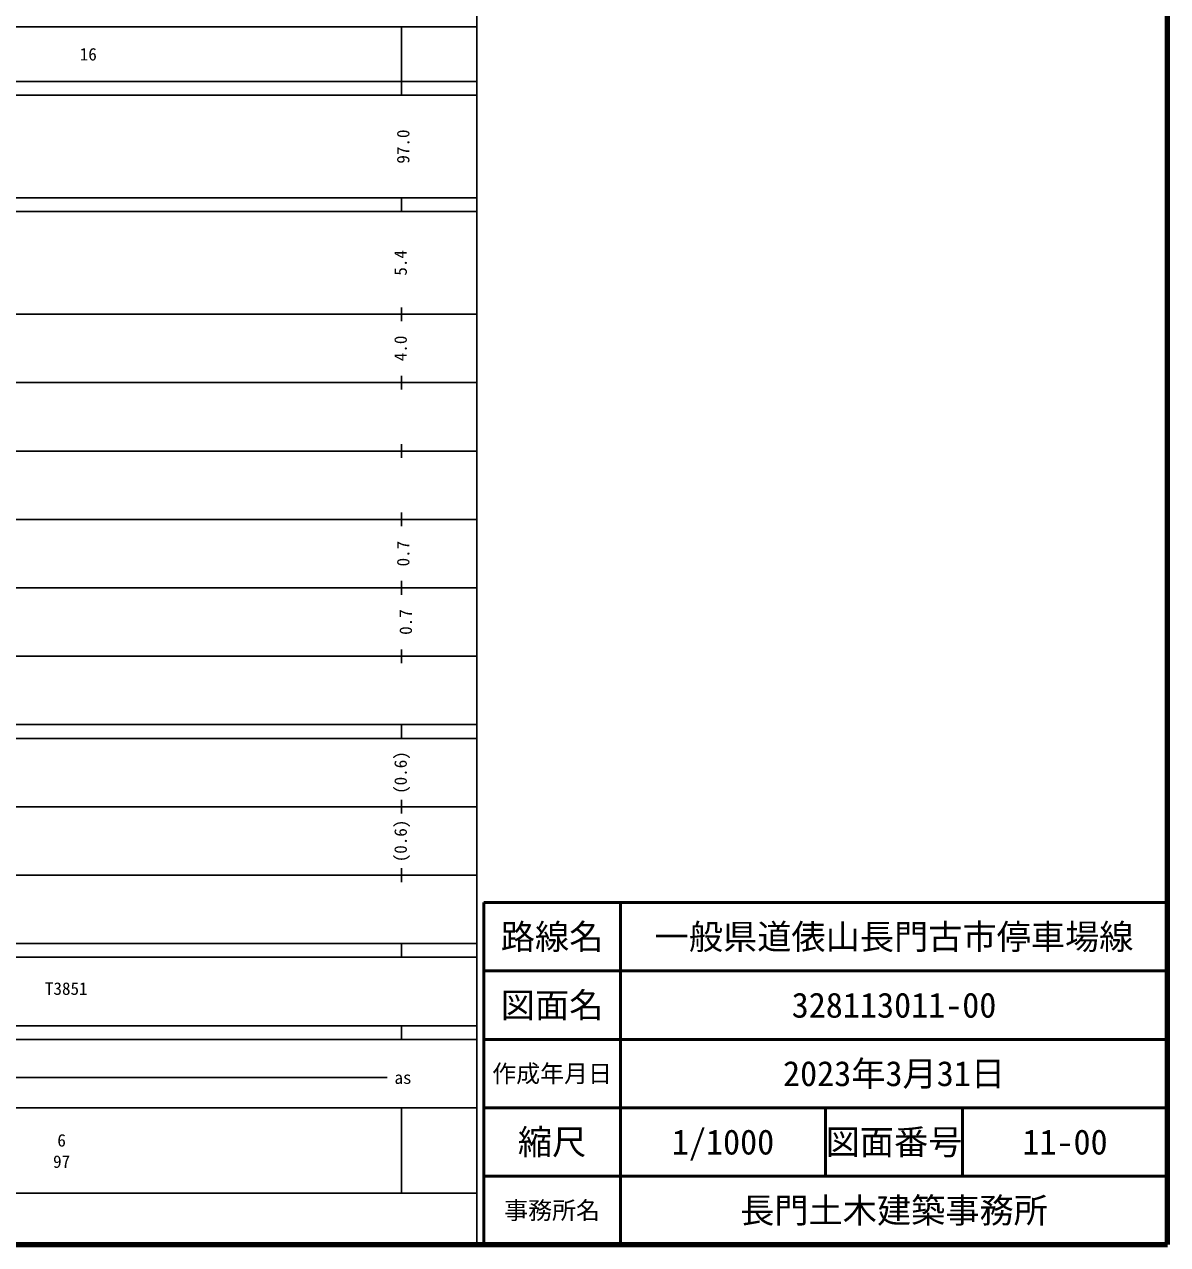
# Model space of a CAD drawing. Units: millimetres on the paper, enlarged 1000 times. Extents: x 40000 to 680000, y 20000 to 380000.
# Drawn here: x 512848 to 680000, y 20000 to 198357 of the extents above; entities that cross this region are included whole.
import ezdxf
from ezdxf.enums import TextEntityAlignment as Align

# ---------------------------------------------------------------- set-up
doc = ezdxf.new("R2010")
doc.units = ezdxf.units.MM
doc.header["$LTSCALE"] = 1000
for name, color, linetype, lineweight in [('M-TTL', 2, 'Continuous', 140), ('M-TTL-BAND', 7, 'Continuous', 25), ('M-TTL-FRAM', 2, 'Continuous', 50), ('M-TTL-LINE', 7, 'Continuous', 50), ('M-TTL-TXT', 7, 'Continuous', 13)]:
    doc.layers.add(name, color=color, linetype=linetype, lineweight=lineweight)
doc.styles.add('ＭＳ ゴシック', font='')
doc.styles.get('ＭＳ ゴシック').set_extended_font_data('MS Gothic')

msp = doc.modelspace()

# ---------------------------------------------------------------- linework, layer by layer
at = {"layer": 'M-TTL'}
for p, q in [((680000, 20000), (680000, 380000)), ((40000, 20000), (680000, 20000))]:
    msp.add_line(p, q, dxfattribs=at)
at = {"layer": 'M-TTL-BAND'}
for p, q in [((579000, 20000), (579000, 370000)), ((68000, 198000), (579000, 198000)), ((568000, 198000), (568000, 188000)), ((40000, 190000), (579000, 190000)), ((40000, 188000), (579000, 188000)), ((40000, 173000), (579000, 173000)), ((568000, 171000), (568000, 173000)), ((40000, 171000), (579000, 171000)), ((568000, 155000), (568000, 157000)), ((40000, 156000), (579000, 156000)), ((568000, 145000), (568000, 147000)), ((46000, 146000), (579000, 146000)), ((52000, 136000), (579000, 136000)), ((568000, 135000), (568000, 137000)), ((568000, 125000), (568000, 127000)), ((46000, 126000), (579000, 126000)), ((52000, 116000), (579000, 116000)), ((568000, 115000), (568000, 117000)), ((46000, 106000), (579000, 106000)), ((568000, 105000), (568000, 107000)), ((40000, 96000), (579000, 96000)), ((568000, 94000), (568000, 96000)), ((40000, 94000), (579000, 94000)), ((49000, 84000), (579000, 84000)), ((568000, 83000), (568000, 85000)), ((568000, 73000), (568000, 75000)), ((40000, 74000), (579000, 74000)), ((40000, 64000), (579000, 64000)), ((568000, 62000), (568000, 64000)), ((40000, 62000), (579000, 62000)), ((40000, 52000), (579000, 52000)), ((568000, 50000), (568000, 52000)), ((40000, 50000), (579000, 50000)), ((70805, 44406), (565903, 44406)), ((40000, 40000), (579000, 40000)), ((568000, 40000), (568000, 27500)), ((68000, 27500), (579000, 27500))]:
    msp.add_line(p, q, dxfattribs=at)
at = {"layer": 'M-TTL-FRAM'}
for p, q in [((680000, 70000), (580000, 70000)), ((580000, 70000), (580000, 20000))]:
    msp.add_line(p, q, dxfattribs=at)
at = {"layer": 'M-TTL-LINE'}
for p, q in [((600000, 70000), (600000, 20000)), ((680000, 60000), (580000, 60000)), ((680000, 50000), (580000, 50000)), ((680000, 40000), (580000, 40000)), ((630000, 40000), (630000, 30000)), ((650000, 40000), (650000, 30000)), ((680000, 30000), (580000, 30000))]:
    msp.add_line(p, q, dxfattribs=at)

# ---------------------------------------------------------------- texts
at = {"layer": 'M-TTL-BAND', "style": 'ＭＳ ゴシック'}
for s, p in [('16', (522190, 194000)), ('T3851', (518966, 57422)), ('as', (568201, 44406)), ('6', (518288, 35238)), ('97', (518288, 32131))]:
    msp.add_text(s, height=1833, dxfattribs=at).set_placement(p, align=Align.MIDDLE_CENTER)
for s, p in [('97.0', (568223, 180500)), ('5.4', (567848, 163500)), ('4.0', (567848, 151000)), ('0.7', (568223, 121000)), ('0.7', (568598, 111000)), ('(0.6)', (567848, 89000)), ('(0.6)', (567848, 79000))]:
    msp.add_text(s, height=1833, rotation=90, dxfattribs=at).set_placement(p, align=Align.MIDDLE_CENTER)
at = {"layer": 'M-TTL-TXT', "style": 'ＭＳ ゴシック'}
for s, height, p in [('路線名', 3666, (590000, 65000)), ('一般県道俵山長門古市停車場線', 3666, (640000, 65000)), ('図面名', 3666, (590000, 55000)), ('328113011-00', 3666, (640000, 55000)), ('作成年月日', 2566, (590000, 45000)), ('2023年3月31日', 3666, (640000, 45000)), ('縮尺', 3666, (590000, 35000)), ('1/1000', 3666, (615000, 35000)), ('図面番号', 3666, (640000, 35000)), ('11-00', 3666, (665000, 35000)), ('長門土木建築事務所', 3666, (640000, 25000)), ('事務所名', 2566, (590000, 25000))]:
    msp.add_text(s, height=height, dxfattribs=at).set_placement(p, align=Align.MIDDLE_CENTER)

doc.saveas('drawing.dxf')
